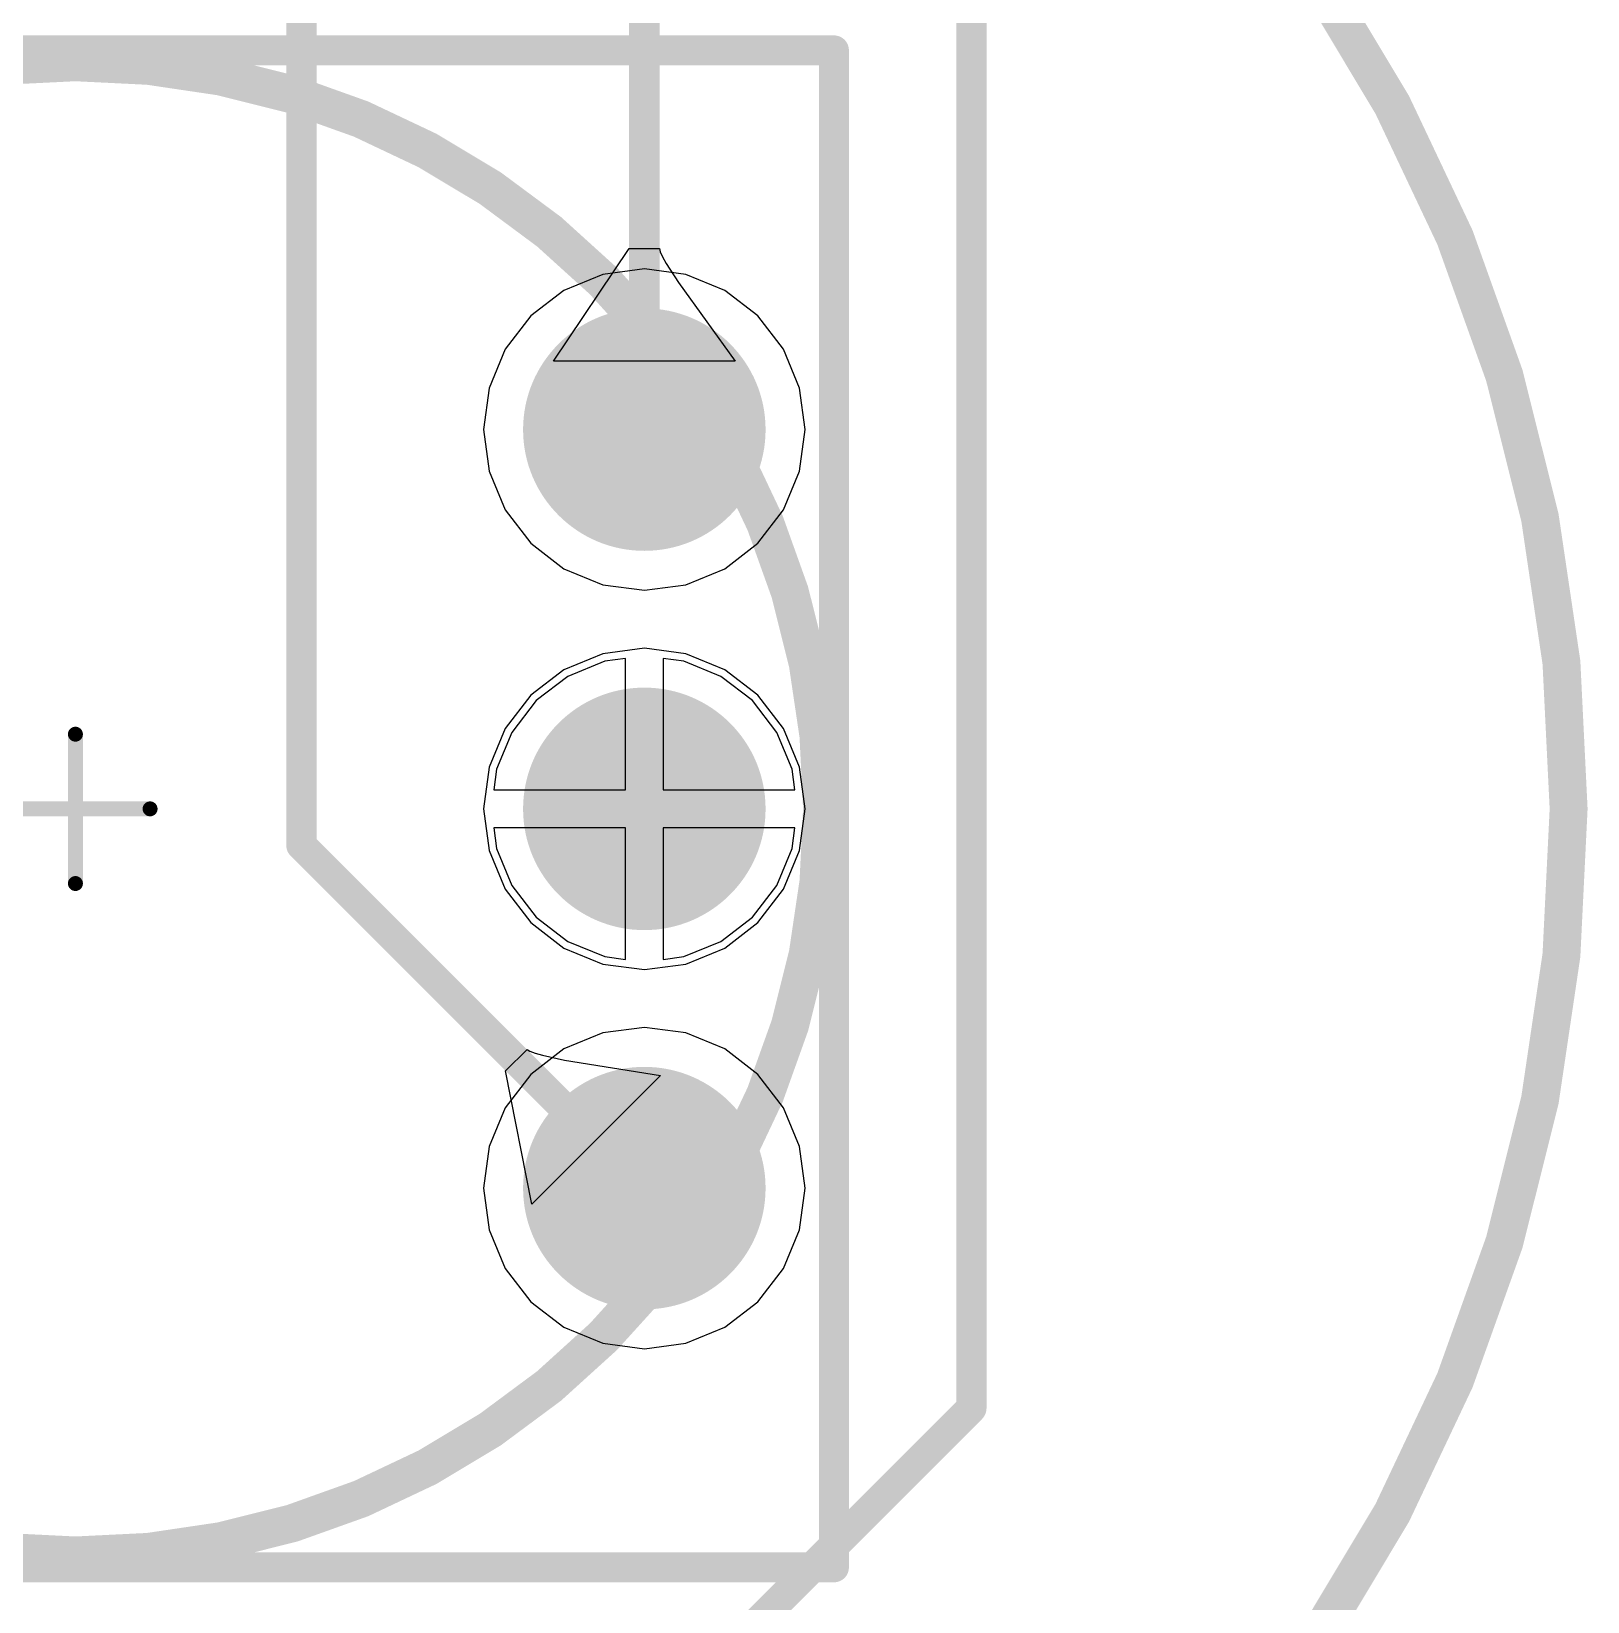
# Model space of a CAD drawing. Header units: inches. Extents: x -0.01 to 3.94, y -0.06 to 4.68.
# Drawn here: x 0.3821 to 0.7924, y 1.1689 to 1.5829 of the extents above; entities that cross this region are included whole.
import ezdxf

# ---------------------------------------------------------------- set-up
doc = ezdxf.new("R2010")
doc.units = ezdxf.units.IN
doc.header["$MEASUREMENT"] = 0
for name, color, linetype in [('Bottom Layer', 5, 'Continuous'), ('Bottom Solder', 6, 'Continuous'), ('Int1 -GND)', 16, 'Continuous'), ('Int2 -PWR)', 76, 'Continuous'), ('Multi-Layer', 9, 'Continuous'), ('Pad Holes', 156, 'Continuous'), ('PCBD Notes', 76, 'Continuous'), ('Top Courtyard', 56, 'Continuous'), ('Top Layer', 1, 'Continuous'), ('Top Overlay', 2, 'Continuous'), ('Top Solder', 216, 'Continuous')]:
    doc.layers.add(name, color=color, linetype=linetype)

# ---------------------------------------------------------------- blocks, each defined once
blk = doc.blocks.new('2599C238_5645_4A8C_8BF9_C7515FACCFA0_456')
at = {"layer": 'Bottom Layer'}
h = blk.add_hatch(color=5, dxfattribs=at)
edge = h.paths.add_edge_path()
edge.add_arc((-0.0999993, 0.1499991), 0.03, 0, 360)
h = blk.add_hatch(color=5, dxfattribs=at)
edge = h.paths.add_edge_path()
edge.add_arc((7e-07, 0.1499991), 0.03, 0, 360)
h = blk.add_hatch(color=5, dxfattribs=at)
edge = h.paths.add_edge_path()
edge.add_arc((0.1000007, 0.1499991), 0.03, 0, 360)
h = blk.add_hatch(color=5, dxfattribs=at)
edge = h.paths.add_edge_path()
edge.add_arc((-0.0999993, -0.1500009), 0.03, 0, 360)
h = blk.add_hatch(color=5, dxfattribs=at)
edge = h.paths.add_edge_path()
edge.add_arc((7e-07, -0.1500009), 0.03, 0, 360)
h = blk.add_hatch(color=5, dxfattribs=at)
edge = h.paths.add_edge_path()
edge.add_arc((0.1000007, -0.1500009), 0.03, 0, 360)
at = {"layer": 'Bottom Solder'}
h = blk.add_hatch(color=6, dxfattribs=at)
edge = h.paths.add_edge_path()
edge.add_arc((-0.0999993, 0.1499991), 0.0319685, 0, 360)
h = blk.add_hatch(color=6, dxfattribs=at)
edge = h.paths.add_edge_path()
edge.add_arc((7e-07, 0.1499991), 0.0319685, 0, 360)
h = blk.add_hatch(color=6, dxfattribs=at)
edge = h.paths.add_edge_path()
edge.add_arc((0.1000007, 0.1499991), 0.0319685, 0, 360)
h = blk.add_hatch(color=6, dxfattribs=at)
edge = h.paths.add_edge_path()
edge.add_arc((-0.0999993, -0.1500009), 0.0319685, 0, 360)
h = blk.add_hatch(color=6, dxfattribs=at)
edge = h.paths.add_edge_path()
edge.add_arc((7e-07, -0.1500009), 0.0319685, 0, 360)
h = blk.add_hatch(color=6, dxfattribs=at)
edge = h.paths.add_edge_path()
edge.add_arc((0.1000007, -0.1500009), 0.0319685, 0, 360)
at = {"layer": 'Int1 -GND)'}
h = blk.add_hatch(color=7, dxfattribs=at)
edge = h.paths.add_edge_path()
edge.add_arc((-0.0999993, 0.1499991), 0.03, 0, 360)
h = blk.add_hatch(color=7, dxfattribs=at)
edge = h.paths.add_edge_path()
edge.add_arc((7e-07, 0.1499991), 0.03, 0, 360)
h = blk.add_hatch(color=7, dxfattribs=at)
edge = h.paths.add_edge_path()
edge.add_arc((0.1000007, 0.1499991), 0.03, 0, 360)
h = blk.add_hatch(color=7, dxfattribs=at)
edge = h.paths.add_edge_path()
edge.add_arc((-0.0999993, -0.1500009), 0.03, 0, 360)
h = blk.add_hatch(color=7, dxfattribs=at)
edge = h.paths.add_edge_path()
edge.add_arc((7e-07, -0.1500009), 0.03, 0, 360)
h = blk.add_hatch(color=7, dxfattribs=at)
edge = h.paths.add_edge_path()
edge.add_arc((0.1000007, -0.1500009), 0.03, 0, 360)
at = {"layer": 'Int2 -PWR)'}
h = blk.add_hatch(color=7, dxfattribs=at)
edge = h.paths.add_edge_path()
edge.add_arc((-0.0999993, 0.1499991), 0.03, 0, 360)
h = blk.add_hatch(color=7, dxfattribs=at)
edge = h.paths.add_edge_path()
edge.add_arc((7e-07, 0.1499991), 0.03, 0, 360)
h = blk.add_hatch(color=7, dxfattribs=at)
edge = h.paths.add_edge_path()
edge.add_arc((0.1000007, 0.1499991), 0.03, 0, 360)
h = blk.add_hatch(color=7, dxfattribs=at)
edge = h.paths.add_edge_path()
edge.add_arc((-0.0999993, -0.1500009), 0.03, 0, 360)
h = blk.add_hatch(color=7, dxfattribs=at)
edge = h.paths.add_edge_path()
edge.add_arc((7e-07, -0.1500009), 0.03, 0, 360)
h = blk.add_hatch(color=7, dxfattribs=at)
edge = h.paths.add_edge_path()
edge.add_arc((0.1000007, -0.1500009), 0.03, 0, 360)
at = {"layer": 'Multi-Layer'}
h = blk.add_hatch(color=9, dxfattribs=at)
edge = h.paths.add_edge_path()
edge.add_arc((-0.0999993, 0.1499991), 0.03, 0, 360)
h = blk.add_hatch(color=9, dxfattribs=at)
edge = h.paths.add_edge_path()
edge.add_arc((7e-07, 0.1499991), 0.03, 0, 360)
h = blk.add_hatch(color=9, dxfattribs=at)
edge = h.paths.add_edge_path()
edge.add_arc((0.1000007, 0.1499991), 0.03, 0, 360)
h = blk.add_hatch(color=9, dxfattribs=at)
edge = h.paths.add_edge_path()
edge.add_arc((-0.0999993, -0.1500009), 0.03, 0, 360)
h = blk.add_hatch(color=9, dxfattribs=at)
edge = h.paths.add_edge_path()
edge.add_arc((7e-07, -0.1500009), 0.03, 0, 360)
h = blk.add_hatch(color=9, dxfattribs=at)
edge = h.paths.add_edge_path()
edge.add_arc((0.1000007, -0.1500009), 0.03, 0, 360)
at = {"layer": 'Pad Holes'}
h = blk.add_hatch(color=7, dxfattribs=at)
edge = h.paths.add_edge_path()
edge.add_arc((-0.0999993, 0.1499991), 0.015, 0, 360)
h = blk.add_hatch(color=7, dxfattribs=at)
edge = h.paths.add_edge_path()
edge.add_arc((7e-07, 0.1499991), 0.015, 0, 360)
h = blk.add_hatch(color=7, dxfattribs=at)
edge = h.paths.add_edge_path()
edge.add_arc((0.1000007, 0.1499991), 0.015, 0, 360)
h = blk.add_hatch(color=7, dxfattribs=at)
edge = h.paths.add_edge_path()
edge.add_arc((-0.0999993, -0.1500009), 0.015, 0, 360)
h = blk.add_hatch(color=7, dxfattribs=at)
edge = h.paths.add_edge_path()
edge.add_arc((7e-07, -0.1500009), 0.015, 0, 360)
h = blk.add_hatch(color=7, dxfattribs=at)
edge = h.paths.add_edge_path()
edge.add_arc((0.1000007, -0.1500009), 0.015, 0, 360)
at = {"layer": 'Top Layer'}
h = blk.add_hatch(color=1, dxfattribs=at)
edge = h.paths.add_edge_path()
edge.add_arc((-0.0999993, 0.1499991), 0.03, 0, 360)
h = blk.add_hatch(color=1, dxfattribs=at)
edge = h.paths.add_edge_path()
edge.add_arc((7e-07, 0.1499991), 0.03, 0, 360)
h = blk.add_hatch(color=1, dxfattribs=at)
edge = h.paths.add_edge_path()
edge.add_arc((0.1000007, 0.1499991), 0.03, 0, 360)
h = blk.add_hatch(color=1, dxfattribs=at)
edge = h.paths.add_edge_path()
edge.add_arc((-0.0999993, -0.1500009), 0.03, 0, 360)
h = blk.add_hatch(color=1, dxfattribs=at)
edge = h.paths.add_edge_path()
edge.add_arc((7e-07, -0.1500009), 0.03, 0, 360)
h = blk.add_hatch(color=1, dxfattribs=at)
edge = h.paths.add_edge_path()
edge.add_arc((0.1000007, -0.1500009), 0.03, 0, 360)
at = {"layer": 'Top Solder'}
h = blk.add_hatch(color=216, dxfattribs=at)
edge = h.paths.add_edge_path()
edge.add_arc((-0.0999993, 0.1499991), 0.0319685, 0, 360)
h = blk.add_hatch(color=216, dxfattribs=at)
edge = h.paths.add_edge_path()
edge.add_arc((7e-07, 0.1499991), 0.0319685, 0, 360)
h = blk.add_hatch(color=216, dxfattribs=at)
edge = h.paths.add_edge_path()
edge.add_arc((0.1000007, 0.1499991), 0.0319685, 0, 360)
h = blk.add_hatch(color=216, dxfattribs=at)
edge = h.paths.add_edge_path()
edge.add_arc((-0.0999993, -0.1500009), 0.0319685, 0, 360)
h = blk.add_hatch(color=216, dxfattribs=at)
edge = h.paths.add_edge_path()
edge.add_arc((7e-07, -0.1500009), 0.0319685, 0, 360)
h = blk.add_hatch(color=216, dxfattribs=at)
edge = h.paths.add_edge_path()
edge.add_arc((0.1000007, -0.1500009), 0.0319685, 0, 360)
at = {"layer": 'Top Courtyard'}
for points in [[(7e-07, -0.0196849, 0.003937, 0.003937, 0), (7e-07, 0.0196851, 0.003937, 0.003937, 0)], [(0.0196847, -9e-07, 0.003937, 0.003937, 0), (-0.0196853, -9e-07, 0.003937, 0.003937, 0)], [(7e-07, -0.1696849, 0.003937, 0.003937, 0), (7e-07, -0.1303149, 0.003937, 0.003937, 0)], [(0.0196847, -0.1500009, 0.003937, 0.003937, 0), (-0.0196853, -0.1500009, 0.003937, 0.003937, 0)]]:
    blk.add_lwpolyline(points, format="xyseb", dxfattribs=at)
for points in [[(-0.0009835, 0.0196851, 0.0019685, 0.0019685, 1), (0.0009849, 0.0196851, 0.0019685, 0.0019685, 1)], [(-0.0206695, -9e-07, 0.0019685, 0.0019685, 1), (-0.0187011, -9e-07, 0.0019685, 0.0019685, 1)], [(0.0187005, -9e-07, 0.0019685, 0.0019685, 1), (0.0206689, -9e-07, 0.0019685, 0.0019685, 1)], [(-0.0009835, -0.0196849, 0.0019685, 0.0019685, 1), (0.0009849, -0.0196849, 0.0019685, 0.0019685, 1)], [(-0.0009835, -0.1303149, 0.0019685, 0.0019685, 1), (0.0009849, -0.1303149, 0.0019685, 0.0019685, 1)], [(-0.0206695, -0.1500009, 0.0019685, 0.0019685, 1), (-0.0187011, -0.1500009, 0.0019685, 0.0019685, 1)], [(0.0187005, -0.1500009, 0.0019685, 0.0019685, 1), (0.0206689, -0.1500009, 0.0019685, 0.0019685, 1)], [(-0.0009835, -0.1696849, 0.0019685, 0.0019685, 1), (0.0009849, -0.1696849, 0.0019685, 0.0019685, 1)]]:
    blk.add_lwpolyline(points, format="xyseb", close=True, dxfattribs=at)
at = {"layer": 'Top Overlay'}
for points in [[(-0.1999993, -0.2000009, 0.007874, 0.007874, 0), (-0.1999993, 0.1999991, 0.007874, 0.007874, 0)], [(0.2000007, 0.1999991, 0.007874, 0.007874, 0), (-0.1999993, 0.1999991, 0.007874, 0.007874, 0)], [(0.2000007, -0.2000009, 0.007874, 0.007874, 0), (0.2000007, 0.1999991, 0.007874, 0.007874, 0)], [(-0.1499993, -0.2000009, 0.007874, 0.007874, 0), (-0.1999993, -0.1500009, 0.007874, 0.007874, 0)], [(0.2000007, -0.2000009, 0.007874, 0.007874, 0), (-0.1999993, -0.2000009, 0.007874, 0.007874, 0)]]:
    blk.add_lwpolyline(points, format="xyseb", dxfattribs=at)
for points in [[(-0.2019678, 0.1999991, 0.003937, 0.003937, 1), (-0.1980308, 0.1999991, 0.003937, 0.003937, 1)], [(-0.2019678, 0.1999991, 0.003937, 0.003937, 1), (-0.1980308, 0.1999991, 0.003937, 0.003937, 1)], [(0.1980322, 0.1999991, 0.003937, 0.003937, 1), (0.2019692, 0.1999991, 0.003937, 0.003937, 1)], [(0.1980322, 0.1999991, 0.003937, 0.003937, 1), (0.2019692, 0.1999991, 0.003937, 0.003937, 1)], [(-0.2019678, -0.1500009, 0.003937, 0.003937, 1), (-0.1980308, -0.1500009, 0.003937, 0.003937, 1)], [(-0.2019678, -0.2000009, 0.003937, 0.003937, 1), (-0.1980308, -0.2000009, 0.003937, 0.003937, 1)], [(-0.2019678, -0.2000009, 0.003937, 0.003937, 1), (-0.1980308, -0.2000009, 0.003937, 0.003937, 1)], [(-0.1519678, -0.2000009, 0.003937, 0.003937, 1), (-0.1480308, -0.2000009, 0.003937, 0.003937, 1)], [(0.1980322, -0.2000009, 0.003937, 0.003937, 1), (0.2019692, -0.2000009, 0.003937, 0.003937, 1)], [(0.1980322, -0.2000009, 0.003937, 0.003937, 1), (0.2019692, -0.2000009, 0.003937, 0.003937, 1)]]:
    blk.add_lwpolyline(points, format="xyseb", close=True, dxfattribs=at)

msp = doc.modelspace()

# ---------------------------------------------------------------- linework, layer by layer
at = {"layer": 'Bottom Layer'}
for points in [[(0.6299213, 2.9207781, 0.008, 0.008, 0), (0.6299214, 1.2199214, 0.008, 0.008, 0)], [(0.17, 0.76, 0.008, 0.008, 0), (0.6299214, 1.2199214, 0.008, 0.008, 0)]]:
    msp.add_lwpolyline(points, format="xyseb", dxfattribs=at)
msp.add_lwpolyline([(0.6279214, 1.2199214, 0.004, 0.004, 1), (0.6319214, 1.2199214, 0.004, 0.004, 1)], format="xyseb", close=True, dxfattribs=at)
msp.add_lwpolyline([(0.6279214, 1.2199214, 0.004, 0.004, 1), (0.6319214, 1.2199214, 0.004, 0.004, 1)], format="xyseb", close=True, dxfattribs=at)
at = {"layer": 'Int1 -GND)'}
for p, q in [((0.5436999, 1.5203145), (0.5327357, 1.518871)), ((0.5546641, 1.518871), (0.5436999, 1.5203145)), ((0.5327357, 1.518871), (0.5225187, 1.514639)), ((0.5648811, 1.514639), (0.5546641, 1.518871)), ((0.5225187, 1.514639), (0.5137452, 1.5079068)), ((0.5736546, 1.5079068), (0.5648811, 1.514639)), ((0.5137452, 1.5079068), (0.507013, 1.4991333)), ((0.5803868, 1.4991333), (0.5736546, 1.5079068)), ((0.507013, 1.4991333), (0.502781, 1.4889163)), ((0.5846188, 1.4889163), (0.5803868, 1.4991333)), ((0.502781, 1.4889163), (0.5013375, 1.4779521)), ((0.5860623, 1.4779521), (0.5846188, 1.4889163)), ((0.5013375, 1.4779521), (0.502781, 1.4669879)), ((0.5846188, 1.4669879), (0.5860623, 1.4779521)), ((0.502781, 1.4669879), (0.507013, 1.4567709)), ((0.5803868, 1.4567709), (0.5846188, 1.4669879)), ((0.507013, 1.4567709), (0.5137452, 1.4479974)), ((0.5736546, 1.4479974), (0.5803868, 1.4567709)), ((0.5137452, 1.4479974), (0.5225187, 1.4412652)), ((0.5648811, 1.4412652), (0.5736546, 1.4479974)), ((0.5225187, 1.4412652), (0.5327357, 1.4370332)), ((0.5546641, 1.4370332), (0.5648811, 1.4412652)), ((0.5327357, 1.4370332), (0.5436999, 1.4355897)), ((0.5436999, 1.4355897), (0.5546641, 1.4370332)), ((0.5436999, 1.4203145), (0.5327357, 1.418871)), ((0.5546641, 1.418871), (0.5436999, 1.4203145)), ((0.5327357, 1.418871), (0.5225187, 1.414639)), ((0.5648811, 1.414639), (0.5546641, 1.418871)), ((0.5225187, 1.414639), (0.5137452, 1.4079068)), ((0.5736546, 1.4079068), (0.5648811, 1.414639)), ((0.5137452, 1.4079068), (0.507013, 1.3991333)), ((0.5803868, 1.3991333), (0.5736546, 1.4079068)), ((0.507013, 1.3991333), (0.502781, 1.3889163)), ((0.5846188, 1.3889163), (0.5803868, 1.3991333)), ((0.502781, 1.3889163), (0.5013375, 1.3779521)), ((0.5860623, 1.3779521), (0.5846188, 1.3889163)), ((0.5013375, 1.3779521), (0.502781, 1.3669879)), ((0.5846188, 1.3669879), (0.5860623, 1.3779521)), ((0.502781, 1.3669879), (0.507013, 1.3567709)), ((0.5803868, 1.3567709), (0.5846188, 1.3669879)), ((0.507013, 1.3567709), (0.5137452, 1.3479974)), ((0.5736546, 1.3479974), (0.5803868, 1.3567709)), ((0.5137452, 1.3479974), (0.5225187, 1.3412652)), ((0.5648811, 1.3412652), (0.5736546, 1.3479974)), ((0.5225187, 1.3412652), (0.5327357, 1.3370332)), ((0.5546641, 1.3370332), (0.5648811, 1.3412652)), ((0.5327357, 1.3370332), (0.5436999, 1.3355897)), ((0.5436999, 1.3355897), (0.5546641, 1.3370332)), ((0.5327357, 1.318871), (0.5225187, 1.314639)), ((0.5436999, 1.3203145), (0.5327357, 1.318871)), ((0.5546641, 1.318871), (0.5436999, 1.3203145)), ((0.5648811, 1.314639), (0.5546641, 1.318871)), ((0.5225187, 1.314639), (0.5137452, 1.3079068)), ((0.5736546, 1.3079068), (0.5648811, 1.314639)), ((0.5137452, 1.3079068), (0.507013, 1.2991333)), ((0.5803868, 1.2991333), (0.5736546, 1.3079068)), ((0.507013, 1.2991333), (0.502781, 1.2889163)), ((0.5846188, 1.2889163), (0.5803868, 1.2991333)), ((0.502781, 1.2889163), (0.5013375, 1.2779521)), ((0.5860623, 1.2779521), (0.5846188, 1.2889163)), ((0.5013375, 1.2779521), (0.502781, 1.2669879)), ((0.5846188, 1.2669879), (0.5860623, 1.2779521)), ((0.502781, 1.2669879), (0.507013, 1.2567709)), ((0.5803868, 1.2567709), (0.5846188, 1.2669879)), ((0.507013, 1.2567709), (0.5137452, 1.2479974)), ((0.5736546, 1.2479974), (0.5803868, 1.2567709)), ((0.5137452, 1.2479974), (0.5225187, 1.2412652)), ((0.5648811, 1.2412652), (0.5736546, 1.2479974)), ((0.5225187, 1.2412652), (0.5327357, 1.2370332)), ((0.5546641, 1.2370332), (0.5648811, 1.2412652)), ((0.5327357, 1.2370332), (0.5436999, 1.2355897)), ((0.5436999, 1.2355897), (0.5546641, 1.2370332))]:
    msp.add_line(p, q, dxfattribs=at)
at = {"layer": 'Int2 -PWR)'}
for p, q in [((0.5436999, 1.5203145), (0.5327357, 1.518871)), ((0.5546641, 1.518871), (0.5436999, 1.5203145)), ((0.5327357, 1.518871), (0.5225187, 1.514639)), ((0.5648811, 1.514639), (0.5546641, 1.518871)), ((0.5225187, 1.514639), (0.5137452, 1.5079068)), ((0.5736546, 1.5079068), (0.5648811, 1.514639)), ((0.5137452, 1.5079068), (0.507013, 1.4991333)), ((0.5803868, 1.4991333), (0.5736546, 1.5079068)), ((0.507013, 1.4991333), (0.502781, 1.4889163)), ((0.5846188, 1.4889163), (0.5803868, 1.4991333)), ((0.502781, 1.4889163), (0.5013375, 1.4779521)), ((0.5860623, 1.4779521), (0.5846188, 1.4889163)), ((0.5013375, 1.4779521), (0.502781, 1.4669879)), ((0.5846188, 1.4669879), (0.5860623, 1.4779521)), ((0.502781, 1.4669879), (0.507013, 1.4567709)), ((0.5803868, 1.4567709), (0.5846188, 1.4669879)), ((0.507013, 1.4567709), (0.5137452, 1.4479974)), ((0.5736546, 1.4479974), (0.5803868, 1.4567709)), ((0.5137452, 1.4479974), (0.5225187, 1.4412652)), ((0.5648811, 1.4412652), (0.5736546, 1.4479974)), ((0.5225187, 1.4412652), (0.5327357, 1.4370332)), ((0.5546641, 1.4370332), (0.5648811, 1.4412652)), ((0.5327357, 1.4370332), (0.5436999, 1.4355897)), ((0.5436999, 1.4355897), (0.5546641, 1.4370332)), ((0.5332578, 1.4169226), (0.5235273, 1.4128921)), ((0.5386999, 1.4176391), (0.5332578, 1.4169226)), ((0.5386999, 1.3829521), (0.5386999, 1.4176391)), ((0.554142, 1.4169226), (0.5486999, 1.4176391)), ((0.5486999, 1.4176391), (0.5486999, 1.3829521)), ((0.5638725, 1.4128921), (0.554142, 1.4169226)), ((0.5235273, 1.4128921), (0.5151715, 1.4064805)), ((0.5722283, 1.4064805), (0.5638725, 1.4128921)), ((0.5151715, 1.4064805), (0.5087599, 1.3981247)), ((0.5786399, 1.3981247), (0.5722283, 1.4064805)), ((0.5087599, 1.3981247), (0.5047294, 1.3883942)), ((0.5826704, 1.3883942), (0.5786399, 1.3981247)), ((0.5047294, 1.3883942), (0.5040129, 1.3829521)), ((0.5833869, 1.3829521), (0.5826704, 1.3883942)), ((0.5040129, 1.3829521), (0.5386999, 1.3829521)), ((0.5486999, 1.3829521), (0.5833869, 1.3829521)), ((0.5386999, 1.3729521), (0.5040129, 1.3729521)), ((0.5040129, 1.3729521), (0.5047294, 1.36751)), ((0.5386999, 1.3382651), (0.5386999, 1.3729521)), ((0.5833869, 1.3729521), (0.5486999, 1.3729521)), ((0.5486999, 1.3729521), (0.5486999, 1.3382651)), ((0.5826704, 1.36751), (0.5833869, 1.3729521)), ((0.5047294, 1.36751), (0.5087599, 1.3577795)), ((0.5786399, 1.3577795), (0.5826704, 1.36751)), ((0.5087599, 1.3577795), (0.5151715, 1.3494237)), ((0.5722283, 1.3494237), (0.5786399, 1.3577795)), ((0.5151715, 1.3494237), (0.5235273, 1.3430121)), ((0.5638725, 1.3430121), (0.5722283, 1.3494237)), ((0.5235273, 1.3430121), (0.5332578, 1.3389816)), ((0.554142, 1.3389816), (0.5638725, 1.3430121)), ((0.5332578, 1.3389816), (0.5386999, 1.3382651)), ((0.5486999, 1.3382651), (0.554142, 1.3389816)), ((0.5327357, 1.318871), (0.5225187, 1.314639)), ((0.5436999, 1.3203145), (0.5327357, 1.318871)), ((0.5546641, 1.318871), (0.5436999, 1.3203145)), ((0.5648811, 1.314639), (0.5546641, 1.318871)), ((0.5225187, 1.314639), (0.5137452, 1.3079068)), ((0.5736546, 1.3079068), (0.5648811, 1.314639)), ((0.5137452, 1.3079068), (0.507013, 1.2991333)), ((0.5803868, 1.2991333), (0.5736546, 1.3079068)), ((0.507013, 1.2991333), (0.502781, 1.2889163)), ((0.5846188, 1.2889163), (0.5803868, 1.2991333)), ((0.502781, 1.2889163), (0.5013375, 1.2779521)), ((0.5860623, 1.2779521), (0.5846188, 1.2889163)), ((0.5013375, 1.2779521), (0.502781, 1.2669879)), ((0.5846188, 1.2669879), (0.5860623, 1.2779521)), ((0.502781, 1.2669879), (0.507013, 1.2567709)), ((0.5803868, 1.2567709), (0.5846188, 1.2669879)), ((0.507013, 1.2567709), (0.5137452, 1.2479974)), ((0.5736546, 1.2479974), (0.5803868, 1.2567709)), ((0.5137452, 1.2479974), (0.5225187, 1.2412652)), ((0.5648811, 1.2412652), (0.5736546, 1.2479974)), ((0.5225187, 1.2412652), (0.5327357, 1.2370332)), ((0.5546641, 1.2370332), (0.5648811, 1.2412652)), ((0.5327357, 1.2370332), (0.5436999, 1.2355897)), ((0.5436999, 1.2355897), (0.5546641, 1.2370332))]:
    msp.add_line(p, q, dxfattribs=at)
at = {"layer": 'PCBD Notes'}
for points in [[(0.7874016, 1.3779527, 0.01, 0.01, 1), (0, 1.3779527, 0.01, 0.01, 1)], [(0.5905512, 1.3779527, 0.01, 0.01, 1), (0.1968504, 1.3779527, 0.01, 0.01, 1)], [(0.5880512, 1.3779527, 0.005, 0.005, 1), (0.5930512, 1.3779527, 0.005, 0.005, 1)], [(0.7849016, 1.3779527, 0.005, 0.005, 1), (0.7899016, 1.3779527, 0.005, 0.005, 1)]]:
    msp.add_lwpolyline(points, format="xyseb", close=True, dxfattribs=at)
at = {"layer": 'Top Layer'}
for p, q in [((0.5197112, 1.4959671), (0.5396999, 1.5256842)), ((0.5396999, 1.5256842), (0.5476999, 1.5256842)), ((0.5476999, 1.5256842), (0.5478998, 1.524829)), ((0.5478998, 1.524829), (0.5484994, 1.5235035)), ((0.5484994, 1.5235035), (0.5494989, 1.5217076)), ((0.5494989, 1.5217076), (0.5526971, 1.5167049)), ((0.5526971, 1.5167049), (0.5676886, 1.4959671)), ((0.5676886, 1.4959671), (0.5197112, 1.4959671)), ((0.5071198, 1.3088754), (0.5127766, 1.3145322)), ((0.5127766, 1.3145322), (0.5135226, 1.3140689)), ((0.5135226, 1.3140689), (0.5148839, 1.3135557)), ((0.5148839, 1.3135557), (0.5168605, 1.3129925)), ((0.5168605, 1.3129925), (0.5226595, 1.3117165)), ((0.5139987, 1.2737279), (0.5071198, 1.3088754)), ((0.5226595, 1.3117165), (0.5479241, 1.3076533)), ((0.5479241, 1.3076533), (0.5139987, 1.2737279))]:
    msp.add_line(p, q, dxfattribs=at)
for points in [[(0.4532991, 1.3683529, 0.008, 0.008, 0), (0.4532991, 1.6742594, 0.008, 0.008, 0)], [(0.5436999, 1.4779521, 0.008, 0.008, 0), (0.5436999, 1.6638586, 0.008, 0.008, 0)], [(0.4532991, 1.3683529, 0.008, 0.008, 0), (0.5436999, 1.2779521, 0.008, 0.008, 0)]]:
    msp.add_lwpolyline(points, format="xyseb", dxfattribs=at)
for points in [[(0.5416999, 1.4779521, 0.004, 0.004, 1), (0.5456999, 1.4779521, 0.004, 0.004, 1)], [(0.4512991, 1.3683529, 0.004, 0.004, 1), (0.4552991, 1.3683529, 0.004, 0.004, 1)], [(0.4512991, 1.3683529, 0.004, 0.004, 1), (0.4552991, 1.3683529, 0.004, 0.004, 1)], [(0.5416999, 1.2779521, 0.004, 0.004, 1), (0.5456999, 1.2779521, 0.004, 0.004, 1)]]:
    msp.add_lwpolyline(points, format="xyseb", close=True, dxfattribs=at)

# ---------------------------------------------------------------- block references
at = {"rotation": 270}
msp.add_blockref('2599C238_5645_4A8C_8BF9_C7515FACCFA0_456', (0.3937008, 1.3779528), dxfattribs=at)

doc.saveas('drawing.dxf')
